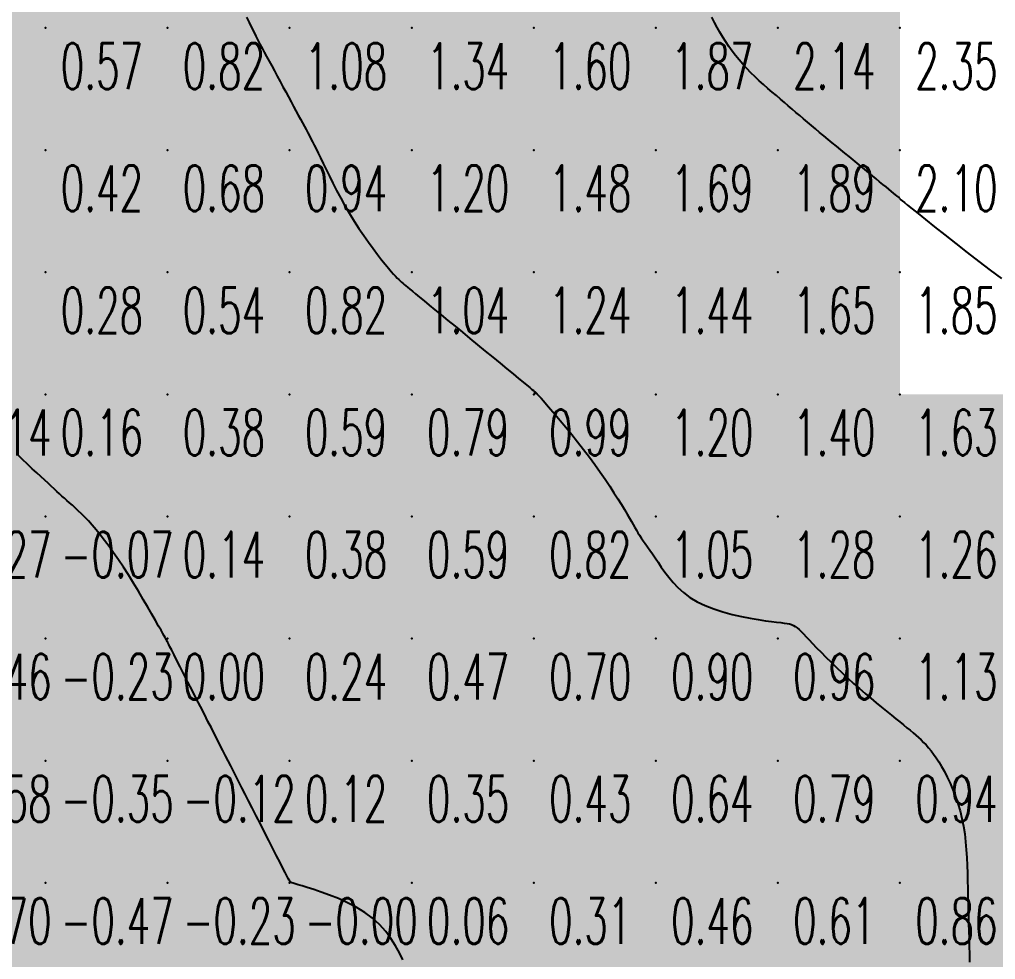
# Model space of a CAD drawing. Header units: millimetres. Extents: x 88261 to 90953, y 390274 to 392322.
# Drawn here: x 90538.1 to 90618.1, y 390961 to 391037.9 of the extents above; entities that cross this region are included whole.
import ezdxf
from ezdxf.enums import TextEntityAlignment as Align

# ---------------------------------------------------------------- set-up
doc = ezdxf.new("R2010")
doc.units = ezdxf.units.MM
doc.header["$LTSCALE"] = 25
for name, color, linetype in [('CN_01_00', 42, 'Continuous'), ('CN_03_00', 7, 'Continuous'), ('CN_04_00', 242, 'Continuous'), ('COTEAlt', 7, 'Continuous'), ('TN_COLORIAGE', 7, 'Continuous')]:
    doc.layers.add(name, color=color, linetype=linetype)
doc.styles.add('Simplex 1.0', font='Simplex.shx', dxfattribs={"width": 0.99, "height": 2.5})
doc.styles.get("Standard").update_dxf_attribs({"font": 'times.ttf'})

# ---------------------------------------------------------------- blocks, each defined once
blk = doc.blocks.new('COTE')
at = {"color": 0}
blk.add_point((0, 0), dxfattribs=at)
at = {"layer": 'COTEAlt'}
blk.add_attdef('ALT', text='', height=3.75, dxfattribs=at).set_placement((1.25, -1.25), align=Align.TOP_LEFT)

msp = doc.modelspace()

# ---------------------------------------------------------------- linework, layer by layer
at = {"layer": 'CN_01_00', "elevation": 2, "flags": 128}
msp.add_lwpolyline([(90610.249, 391023.239), (90610.252, 391023.237), (90610.272, 391023.221), (90610.327, 391023.176), (90610.434, 391023.09), (90610.611, 391022.948), (90610.875, 391022.736), (90611.244, 391022.44), (90611.734, 391022.046), (90612.356, 391021.547), (90613.094, 391020.957), (90613.921, 391020.298), (90614.816, 391019.593), (90615.752, 391018.862), (90616.705, 391018.127), (90617.652, 391017.41), (90618.567, 391016.733)], dxfattribs=at)
at = {"layer": 'CN_03_00', "flags": 128}
for points, elevation in [([(90556.717, 391038.126), (90556.928, 391037.684), (90557.124, 391037.281), (90557.307, 391036.912), (90557.481, 391036.567), (90557.652, 391036.237), (90557.821, 391035.915), (90557.993, 391035.592), (90558.172, 391035.259), (90558.362, 391034.907), (90558.566, 391034.531), (90558.781, 391034.133), (90559.005, 391033.719), (90559.235, 391033.294), (90559.468, 391032.863), (90559.7, 391032.433), (90559.929, 391032.009), (90560.153, 391031.596), (90560.368, 391031.199), (90560.573, 391030.819), (90560.769, 391030.456), (90560.956, 391030.11), (90561.133, 391029.783), (90561.3, 391029.475), (90561.457, 391029.185), (90561.603, 391028.914), (90561.74, 391028.661), (90561.871, 391028.417), (90562, 391028.173), (90562.133, 391027.919), (90562.273, 391027.645), (90562.425, 391027.341), (90562.595, 391026.997), (90562.785, 391026.603), (90563.001, 391026.153), (90563.242, 391025.651), (90563.507, 391025.107), (90563.794, 391024.529), (90564.103, 391023.926), (90564.433, 391023.306), (90564.782, 391022.677), (90565.15, 391022.049), (90565.534, 391021.43), (90565.928, 391020.826), (90566.325, 391020.243), (90566.717, 391019.69), (90567.097, 391019.171), (90567.457, 391018.693), (90567.789, 391018.263), (90568.088, 391017.887), (90568.346, 391017.57), (90568.568, 391017.306), (90568.758, 391017.089), (90568.921, 391016.91), (90569.063, 391016.762), (90569.189, 391016.639), (90569.303, 391016.533), (90569.412, 391016.437), (90569.519, 391016.342), (90569.634, 391016.244), (90569.763, 391016.135), (90569.914, 391016.01), (90570.094, 391015.86), (90570.312, 391015.681), (90570.574, 391015.466), (90570.888, 391015.207), (90571.26, 391014.902), (90571.686, 391014.552), (90572.16, 391014.164), (90572.675, 391013.741), (90573.225, 391013.289), (90573.804, 391012.814), (90574.406, 391012.319), (90575.025, 391011.811), (90575.653, 391011.296), (90576.281, 391010.781), (90576.896, 391010.276), (90577.487, 391009.79), (90578.043, 391009.334), (90578.552, 391008.916), (90579.004, 391008.545), (90579.385, 391008.232), (90579.69, 391007.982), (90579.924, 391007.79), (90580.097, 391007.648), (90580.219, 391007.547), (90580.302, 391007.479), (90580.354, 391007.436), (90580.387, 391007.409), (90580.41, 391007.39), (90580.433, 391007.371), (90580.465, 391007.341), (90580.514, 391007.291), (90580.589, 391007.212), (90580.697, 391007.092), (90580.847, 391006.924), (90581.047, 391006.696), (90581.305, 391006.399), (90581.627, 391006.027), (90582.004, 391005.586), (90582.426, 391005.088), (90582.881, 391004.544), (90583.358, 391003.962), (90583.846, 391003.356), (90584.333, 391002.734), (90584.809, 391002.107), (90585.263, 391001.486), (90585.694, 391000.877), (90586.098, 391000.286), (90586.475, 390999.718), (90586.823, 390999.18), (90587.141, 390998.676), (90587.426, 390998.214), (90587.678, 390997.798), (90587.895, 390997.432), (90588.083, 390997.11), (90588.247, 390996.827), (90588.393, 390996.572), (90588.527, 390996.34), (90588.655, 390996.123), (90588.782, 390995.913), (90588.915, 390995.702), (90589.058, 390995.485), (90589.212, 390995.256), (90589.38, 390995.013), (90589.561, 390994.753), (90589.756, 390994.474), (90589.967, 390994.171), (90590.193, 390993.843), (90590.436, 390993.485), (90590.698, 390993.097), (90590.985, 390992.687), (90591.304, 390992.263), (90591.662, 390991.835), (90592.067, 390991.411), (90592.526, 390991.001), (90593.046, 390990.614), (90593.634, 390990.26), (90594.293, 390989.945), (90595.007, 390989.669), (90595.753, 390989.43), (90596.511, 390989.226), (90597.26, 390989.054), (90597.976, 390988.911), (90598.641, 390988.795), (90599.231, 390988.705), (90599.731, 390988.636), (90600.148, 390988.585), (90600.491, 390988.544), (90600.774, 390988.51), (90601.007, 390988.476), (90601.202, 390988.437), (90601.371, 390988.387), (90601.524, 390988.321), (90601.672, 390988.233), (90601.822, 390988.121), (90601.981, 390987.983), (90602.153, 390987.816), (90602.344, 390987.62), (90602.561, 390987.391), (90602.81, 390987.127), (90603.095, 390986.827), (90603.422, 390986.49), (90603.786, 390986.12), (90604.182, 390985.725), (90604.605, 390985.309), (90605.049, 390984.88), (90605.509, 390984.444), (90605.979, 390984.007), (90606.454, 390983.575), (90606.929, 390983.155), (90607.4, 390982.747), (90607.862, 390982.355), (90608.312, 390981.98), (90608.745, 390981.623), (90609.159, 390981.287), (90609.549, 390980.973), (90609.911, 390980.682), (90610.243, 390980.416), (90610.547, 390980.172), (90610.826, 390979.945), (90611.084, 390979.733), (90611.325, 390979.53), (90611.552, 390979.334), (90611.768, 390979.139), (90611.978, 390978.943), (90612.185, 390978.741), (90612.39, 390978.529), (90612.594, 390978.302), (90612.8, 390978.054), (90613.008, 390977.782), (90613.22, 390977.48), (90613.437, 390977.143), (90613.661, 390976.767), (90613.892, 390976.349), (90614.126, 390975.89), (90614.359, 390975.394), (90614.585, 390974.866), (90614.8, 390974.31), (90614.999, 390973.729), (90615.178, 390973.128), (90615.331, 390972.51), (90615.455, 390971.879), (90615.552, 390971.239), (90615.627, 390970.594), (90615.682, 390969.947), (90615.722, 390969.302), (90615.751, 390968.663), (90615.771, 390968.033), (90615.788, 390967.416), (90615.803, 390966.814), (90615.818, 390966.224), (90615.833, 390965.641), (90615.848, 390965.061), (90615.863, 390964.479), (90615.878, 390963.891), (90615.893, 390963.291), (90615.909, 390962.676), (90615.925, 390962.041), (90615.942, 390961.392), (90615.958, 390960.734)], 1), ([(90610.249, 391023.286), (90610.248, 391023.286), (90610.243, 391023.29), (90610.23, 391023.301), (90610.204, 391023.323), (90610.16, 391023.358), (90610.096, 391023.411), (90610.006, 391023.485), (90609.887, 391023.583), (90609.735, 391023.708), (90609.552, 391023.858), (90609.342, 391024.03), (90609.108, 391024.222), (90608.853, 391024.431), (90608.581, 391024.655), (90608.295, 391024.889), (90607.999, 391025.133), (90607.694, 391025.383), (90607.383, 391025.639), (90607.065, 391025.9), (90606.741, 391026.165), (90606.412, 391026.435), (90606.079, 391026.709), (90605.741, 391026.987), (90605.399, 391027.267), (90605.055, 391027.55), (90604.708, 391027.835), (90604.362, 391028.12), (90604.016, 391028.405), (90603.673, 391028.689), (90603.333, 391028.971), (90602.999, 391029.25), (90602.671, 391029.526), (90602.351, 391029.797), (90602.036, 391030.065), (90601.724, 391030.331), (90601.413, 391030.598), (90601.101, 391030.866), (90600.784, 391031.138), (90600.461, 391031.415), (90600.129, 391031.699), (90599.787, 391031.991), (90599.437, 391032.292), (90599.083, 391032.601), (90598.728, 391032.918), (90598.376, 391033.243), (90598.031, 391033.575), (90597.695, 391033.916), (90597.372, 391034.264), (90597.065, 391034.62), (90596.774, 391034.982), (90596.496, 391035.352), (90596.232, 391035.728), (90595.979, 391036.111), (90595.736, 391036.499), (90595.502, 391036.893), (90595.276, 391037.293), (90595.055, 391037.698), (90594.837, 391038.114)], 2)]:
    msp.add_lwpolyline(points, dxfattribs=dict(at, elevation=elevation))
at = {"layer": 'CN_04_00', "flags": 128}
msp.add_lwpolyline([(90569.514, 390960.942), (90569.244, 390961.504), (90568.926, 390962.087), (90568.554, 390962.676), (90568.122, 390963.257), (90567.624, 390963.816), (90567.053, 390964.338), (90566.408, 390964.811), (90565.709, 390965.236), (90564.979, 390965.613), (90564.242, 390965.944), (90563.521, 390966.233), (90562.841, 390966.479), (90562.226, 390966.685), (90561.699, 390966.854), (90561.278, 390966.987), (90560.956, 390967.088), (90560.718, 390967.163), (90560.551, 390967.215), (90560.442, 390967.249), (90560.376, 390967.27), (90560.341, 390967.283), (90560.321, 390967.292), (90560.306, 390967.303), (90560.286, 390967.327), (90560.255, 390967.376), (90560.206, 390967.464), (90560.133, 390967.603), (90560.029, 390967.804), (90559.887, 390968.082), (90559.7, 390968.447), (90559.465, 390968.908), (90559.188, 390969.451), (90558.879, 390970.057), (90558.547, 390970.706), (90558.202, 390971.382), (90557.853, 390972.064), (90557.511, 390972.733), (90557.185, 390973.372), (90556.883, 390973.964), (90556.602, 390974.513), (90556.341, 390975.024), (90556.096, 390975.504), (90555.864, 390975.958), (90555.642, 390976.394), (90555.426, 390976.816), (90555.214, 390977.231), (90555.003, 390977.645), (90554.788, 390978.065), (90554.568, 390978.496), (90554.338, 390978.946), (90554.097, 390979.419), (90553.839, 390979.923), (90553.563, 390980.464), (90553.265, 390981.048), (90552.944, 390981.676), (90552.607, 390982.336), (90552.264, 390983.008), (90551.924, 390983.674), (90551.596, 390984.316), (90551.29, 390984.915), (90551.015, 390985.454), (90550.78, 390985.913), (90550.593, 390986.28), (90550.449, 390986.561), (90550.343, 390986.769), (90550.268, 390986.916), (90550.218, 390987.013), (90550.188, 390987.072), (90550.17, 390987.107), (90550.16, 390987.127), (90550.15, 390987.146), (90550.134, 390987.176), (90550.104, 390987.229), (90550.055, 390987.318), (90549.978, 390987.454), (90549.867, 390987.65), (90549.715, 390987.917), (90549.515, 390988.27), (90549.262, 390988.714), (90548.962, 390989.237), (90548.624, 390989.823), (90548.254, 390990.454), (90547.862, 390991.114), (90547.455, 390991.784), (90547.042, 390992.449), (90546.631, 390993.092), (90546.228, 390993.697), (90545.836, 390994.263), (90545.455, 390994.79), (90545.087, 390995.279), (90544.733, 390995.731), (90544.393, 390996.146), (90544.069, 390996.525), (90543.762, 390996.869), (90543.472, 390997.179), (90543.198, 390997.458), (90542.938, 390997.711), (90542.691, 390997.942), (90542.456, 390998.155), (90542.23, 390998.355), (90542.013, 390998.545), (90541.803, 390998.731), (90541.596, 390998.916), (90541.39, 390999.103), (90541.179, 390999.298), (90540.959, 390999.503), (90540.723, 390999.722), (90540.467, 390999.959), (90540.187, 391000.217), (90539.876, 391000.501), (90539.533, 391000.813), (90539.164, 391001.152), (90538.776, 391001.513), (90538.379, 391001.896), (90537.98, 391002.296)], dxfattribs=at)
at = {"layer": 'TN_COLORIAGE', "color": 81}
for points in [[(90530.249, 391047.239, 0.671), (90530.249, 391037.239, 0.671), (90540.249, 391047.239, 0.671)], [(90530.249, 391037.239, 0.671), (90540.249, 391037.239, 0.671), (90540.249, 391047.239, 0.671)], [(90540.249, 391037.239, 0.936), (90550.249, 391037.239, 0.936), (90550.249, 391047.239, 0.936)], [(90540.249, 391047.239, 0.936), (90540.249, 391037.239, 0.936), (90550.249, 391047.239, 0.936)], [(90550.249, 391037.239, 1), (90554.957, 391041.948, 1), (90550.249, 391047.239, 1), (90552.66, 391047.239, 1)], [(90554.957, 391041.948, 0.821), (90557.101, 391037.239, 0.821), (90550.249, 391037.239, 0.821)], [(90530.249, 391027.239, 0.569), (90540.249, 391027.239, 0.569), (90540.249, 391037.239, 0.569)], [(90530.249, 391037.239, 0.569), (90530.249, 391027.239, 0.569), (90540.249, 391037.239, 0.569)], [(90540.249, 391027.239, 0.821), (90550.249, 391027.239, 0.821), (90550.249, 391037.239, 0.821)], [(90540.249, 391037.239, 0.821), (90540.249, 391027.239, 0.821), (90550.249, 391037.239, 0.821)], [(90550.249, 391027.239, 1), (90558.206, 391035.197, 1), (90550.249, 391037.239, 1), (90557.101, 391037.239, 1)], [(90550.249, 391027.239, 1), (90558.206, 391035.197, 1), (90560.249, 391027.239, 1), (90560.249, 391031.418, 1)], [(90561.715, 391028.706, 0.941), (90560.249, 391031.418, 0.941), (90560.249, 391027.239, 0.941)], [(90561.715, 391028.706, 0.941), (90562.508, 391027.239, 0.941), (90560.249, 391027.239, 0.941)], [(90530.249, 391027.239, 0.418), (90530.249, 391017.239, 0.418), (90540.249, 391027.239, 0.418)], [(90530.249, 391017.239, 0.418), (90540.249, 391017.239, 0.418), (90540.249, 391027.239, 0.418)], [(90540.249, 391027.239, 0.68), (90540.249, 391017.239, 0.68), (90550.249, 391027.239, 0.68)], [(90540.249, 391017.239, 0.68), (90550.249, 391017.239, 0.68), (90550.249, 391027.239, 0.68)], [(90550.249, 391027.239, 0.941), (90550.249, 391017.239, 0.941), (90560.249, 391027.239, 0.941)], [(90550.249, 391017.239, 0.941), (90560.249, 391017.239, 0.941), (90560.249, 391027.239, 0.941)], [(90560.249, 391017.239, 1), (90564.964, 391021.954, 1), (90560.249, 391027.239, 1), (90562.508, 391027.239, 1)], [(90564.964, 391021.954, 0.82), (90568.536, 391017.239, 0.82), (90560.249, 391017.239, 0.82)], [(90530.249, 391016.234, 0.277), (90533.587, 391010.578, 0.277), (90530.249, 391017.239, 0.277), (90540.249, 391017.239, 0.277)], [(90534.872, 391007.239, 0.277), (90533.587, 391010.578, 0.277), (90540.249, 391007.239, 0.277), (90540.249, 391017.239, 0.277)], [(90540.249, 391017.239, 0.538), (90540.249, 391007.239, 0.538), (90550.249, 391017.239, 0.538)], [(90540.249, 391007.239, 0.538), (90550.249, 391007.239, 0.538), (90550.249, 391017.239, 0.538)], [(90550.249, 391017.239, 0.82), (90550.249, 391007.239, 0.82), (90560.249, 391017.239, 0.82)], [(90550.249, 391007.239, 0.82), (90560.249, 391007.239, 0.82), (90560.249, 391017.239, 0.82)], [(90560.249, 391007.239, 1), (90569.421, 391016.412, 1), (90560.249, 391017.239, 1), (90568.536, 391017.239, 1)], [(90560.249, 391007.239, 1), (90569.421, 391016.412, 1), (90570.249, 391007.239, 1), (90570.249, 391015.732, 1)], [(90574.913, 391011.903, 0.79), (90570.249, 391015.732, 0.79), (90570.249, 391007.239, 0.79)], [(90570.249, 391007.239, 1), (90574.913, 391011.903, 1), (90580.249, 391007.239, 1), (90580.249, 391007.523, 1)], [(90534.872, 391007.239, 0.161), (90536.515, 391003.505, 0.161), (90540.249, 391007.239, 0.161)], [(90540.249, 391000.191, 0.161), (90536.515, 391003.505, 0.161), (90540.249, 391007.239, 0.161)], [(90540.249, 391000.191, 0.383), (90541.748, 390998.739, 0.383), (90540.249, 391007.239, 0.383), (90550.249, 391007.239, 0.383)], [(90543.574, 390997.239, 0.383), (90541.748, 390998.739, 0.383), (90550.249, 390997.239, 0.383), (90550.249, 391007.239, 0.383)], [(90550.249, 391007.239, 0.586), (90550.249, 390997.239, 0.586), (90560.249, 391007.239, 0.586)], [(90550.249, 390997.239, 0.586), (90560.249, 390997.239, 0.586), (90560.249, 391007.239, 0.586)], [(90560.249, 391007.239, 0.79), (90560.249, 390997.239, 0.79), (90570.249, 391007.239, 0.79)], [(90560.249, 390997.239, 0.79), (90570.249, 390997.239, 0.79), (90570.249, 391007.239, 0.79)], [(90570.249, 390997.239, 0.993), (90580.249, 390997.239, 0.993), (90580.249, 391007.239, 0.993)], [(90570.249, 391007.239, 0.993), (90570.249, 390997.239, 0.993), (90580.249, 391007.239, 0.993)], [(90580.404, 391007.395, 0.993), (90580.249, 391007.523, 0.993), (90580.249, 391007.239, 0.993)], [(90580.404, 391007.395, 0.993), (90580.594, 391007.239, 0.993), (90580.249, 391007.239, 0.993)], [(90580.249, 390997.239, 1), (90585.051, 391002.041, 1), (90580.249, 391007.239, 1), (90580.594, 391007.239, 1)], [(90585.051, 391002.041, 0.819), (90588.055, 390997.239, 0.819), (90580.249, 390997.239, 0.819)], [(90543.574, 390997.239, 0.136), (90546.527, 390993.518, 0.136), (90550.249, 390997.239, 0.136)], [(90550.103, 390987.239, 0.136), (90546.527, 390993.518, 0.136), (90550.249, 390987.239, 0.136), (90550.249, 390997.239, 0.136)], [(90550.249, 390997.239, 0.377), (90550.249, 390987.239, 0.377), (90560.249, 390997.239, 0.377)], [(90550.249, 390987.239, 0.377), (90560.249, 390987.239, 0.377), (90560.249, 390997.239, 0.377)], [(90560.249, 390997.239, 0.586), (90560.249, 390987.239, 0.586), (90570.249, 390997.239, 0.586)], [(90560.249, 390987.239, 0.586), (90570.249, 390987.239, 0.586), (90570.249, 390997.239, 0.586)], [(90570.249, 390997.239, 0.819), (90570.249, 390987.239, 0.819), (90580.249, 390997.239, 0.819)], [(90570.249, 390987.239, 0.819), (90580.249, 390987.239, 0.819), (90580.249, 390997.239, 0.819)], [(90580.249, 390987.239, 1), (90588.796, 390995.787, 1), (90580.249, 390997.239, 1), (90588.055, 390997.239, 1)], [(90580.249, 390987.239, 1), (90588.796, 390995.787, 1), (90590.249, 390987.239, 1), (90590.249, 390993.827, 1)], [(90592.827, 390989.817, 0.902), (90590.249, 390993.827, 0.902), (90590.249, 390987.239, 0.902)], [(90590.249, 390987.239, 1), (90592.827, 390989.817, 1), (90600.249, 390987.239, 1), (90600.249, 390988.464, 1)], [(90601.564, 390988.555, 0.96), (90602.636, 390987.239, 0.96), (90600.249, 390987.239, 0.96)], [(90600.249, 390988.464, 0.96), (90601.564, 390988.555, 0.96), (90600.249, 390987.239, 0.96)], [(90550.103, 390987.239, 0.003), (90550.152, 390987.143, 0.003), (90550.249, 390987.239, 0.003)], [(90550.249, 390986.953, 0.003), (90550.152, 390987.143, 0.003), (90550.249, 390987.239, 0.003)], [(90550.249, 390986.953, 0.236), (90553.533, 390980.523, 0.236), (90550.249, 390987.239, 0.236), (90560.249, 390987.239, 0.236)], [(90555.21, 390977.239, 0.236), (90553.533, 390980.523, 0.236), (90560.249, 390977.239, 0.236), (90560.249, 390987.239, 0.236)], [(90560.249, 390987.239, 0.468), (90560.249, 390977.239, 0.468), (90570.249, 390987.239, 0.468)], [(90560.249, 390977.239, 0.468), (90570.249, 390977.239, 0.468), (90570.249, 390987.239, 0.468)], [(90570.249, 390987.239, 0.7), (90570.249, 390977.239, 0.7), (90580.249, 390987.239, 0.7)], [(90570.249, 390977.239, 0.7), (90580.249, 390977.239, 0.7), (90580.249, 390987.239, 0.7)], [(90580.249, 390987.239, 0.902), (90580.249, 390977.239, 0.902), (90590.249, 390987.239, 0.902)], [(90580.249, 390977.239, 0.902), (90590.249, 390977.239, 0.902), (90590.249, 390987.239, 0.902)], [(90590.249, 390977.239, 0.96), (90600.249, 390977.239, 0.96), (90600.249, 390987.239, 0.96)], [(90590.249, 390987.239, 0.96), (90590.249, 390977.239, 0.96), (90600.249, 390987.239, 0.96)], [(90600.249, 390977.239, 1), (90606.46, 390983.451, 1), (90600.249, 390987.239, 1), (90602.636, 390987.239, 1)], [(90600.249, 390977.239, 1), (90606.46, 390983.451, 1), (90610.249, 390977.239, 1), (90610.249, 390980.41, 1)], [(90612.012, 390979.002, 0.942), (90610.249, 390980.41, 0.942), (90610.249, 390977.239, 0.942)], [(90612.012, 390979.002, 0.942), (90613.575, 390977.239, 0.942), (90610.249, 390977.239, 0.942)], [(90555.21, 390977.239, 0.117), (90556.913, 390973.904, 0.117), (90560.249, 390977.239, 0.117)], [(90560.249, 390967.374, 0.117), (90556.913, 390973.904, 0.117), (90560.249, 390977.239, 0.117)], [(90560.249, 390967.374, 0.349), (90560.294, 390967.285, 0.349), (90560.249, 390977.239, 0.349), (90570.249, 390977.239, 0.349)], [(90560.502, 390967.239, 0.349), (90560.294, 390967.285, 0.349), (90570.249, 390967.239, 0.349), (90570.249, 390977.239, 0.349)], [(90570.249, 390967.239, 0.429), (90580.249, 390967.239, 0.429), (90580.249, 390977.239, 0.429)], [(90570.249, 390977.239, 0.429), (90570.249, 390967.239, 0.429), (90580.249, 390977.239, 0.429)], [(90580.249, 390977.239, 0.636), (90580.249, 390967.239, 0.636), (90590.249, 390977.239, 0.636)], [(90580.249, 390967.239, 0.636), (90590.249, 390967.239, 0.636), (90590.249, 390977.239, 0.636)], [(90590.249, 390977.239, 0.793), (90590.249, 390967.239, 0.793), (90600.249, 390977.239, 0.793)], [(90590.249, 390967.239, 0.793), (90600.249, 390967.239, 0.793), (90600.249, 390977.239, 0.793)], [(90600.249, 390967.239, 0.942), (90610.249, 390967.239, 0.942), (90610.249, 390977.239, 0.942)], [(90600.249, 390977.239, 0.942), (90600.249, 390967.239, 0.942), (90610.249, 390977.239, 0.942)], [(90610.249, 390967.239, 1), (90615.654, 390972.645, 1), (90610.249, 390977.239, 1), (90613.575, 390977.239, 1)], [(90615.654, 390972.645, 0.862), (90615.792, 390967.239, 0.862), (90610.249, 390967.239, 0.862)], [(90560.502, 390967.239, 0.061), (90567.891, 390964.882, 0.061), (90570.249, 390967.239, 0.061)], [(90570.249, 390959.259, 0.061), (90567.891, 390964.882, 0.061), (90570.249, 390967.239, 0.061)], [(90570.249, 390959.259, 0.312), (90570.722, 390957.712, 0.312), (90570.249, 390967.239, 0.312), (90580.249, 390967.239, 0.312)], [(90571.314, 390957.239, 0.312), (90570.722, 390957.712, 0.312), (90580.249, 390957.239, 0.312), (90580.249, 390967.239, 0.312)], [(90580.249, 390967.239, 0.462), (90580.249, 390957.239, 0.462), (90590.249, 390967.239, 0.462)], [(90580.249, 390957.239, 0.462), (90590.249, 390957.239, 0.462), (90590.249, 390967.239, 0.462)], [(90590.249, 390957.239, 0.613), (90600.249, 390957.239, 0.613), (90600.249, 390967.239, 0.613)], [(90590.249, 390967.239, 0.613), (90590.249, 390957.239, 0.613), (90600.249, 390967.239, 0.613)], [(90600.249, 390957.239, 0.862), (90610.249, 390957.239, 0.862), (90610.249, 390967.239, 0.862)], [(90600.249, 390967.239, 0.862), (90600.249, 390957.239, 0.862), (90610.249, 390967.239, 0.862)], [(90610.249, 390957.239, 1), (90615.903, 390962.894, 1), (90610.249, 390967.239, 1), (90615.792, 390967.239, 1)], [(90615.903, 390962.894, 0.856), (90616.048, 390957.239, 0.856), (90610.249, 390957.239, 0.856)]]:
    msp.add_solid(points, dxfattribs=at)
at = {"layer": 'TN_COLORIAGE', "color": 71}
for points in [[(90557.101, 391037.239, 1.201), (90554.957, 391041.948, 1.201), (90560.249, 391037.239, 1.201), (90560.249, 391047.239, 1.201)], [(90560.249, 391047.239, 1.467), (90560.249, 391037.239, 1.467), (90570.249, 391047.239, 1.467)], [(90560.249, 391037.239, 1.467), (90570.249, 391037.239, 1.467), (90570.249, 391047.239, 1.467)], [(90570.249, 391047.239, 1.732), (90570.249, 391037.239, 1.732), (90580.249, 391047.239, 1.732)], [(90570.249, 391037.239, 1.732), (90580.249, 391037.239, 1.732), (90580.249, 391047.239, 1.732)], [(90580.249, 391047.239, 1.997), (90580.249, 391037.239, 1.997), (90590.249, 391047.239, 1.997)], [(90580.249, 391037.239, 1.997), (90590.249, 391037.239, 1.997), (90590.249, 391047.239, 1.997)], [(90590.249, 391037.239, 2), (90593.624, 391040.615, 2), (90590.249, 391047.239, 2), (90590.361, 391047.239, 2)], [(90593.624, 391040.615, 1.866), (90595.209, 391037.239, 1.866), (90590.249, 391037.239, 1.866)], [(90557.101, 391037.239, 1.082), (90558.206, 391035.197, 1.082), (90560.249, 391037.239, 1.082)], [(90560.249, 391031.418, 1.082), (90558.206, 391035.197, 1.082), (90560.249, 391037.239, 1.082)], [(90560.249, 391031.418, 1.344), (90561.715, 391028.706, 1.344), (90560.249, 391037.239, 1.344), (90570.249, 391037.239, 1.344)], [(90562.508, 391027.239, 1.344), (90561.715, 391028.706, 1.344), (90570.249, 391027.239, 1.344), (90570.249, 391037.239, 1.344)], [(90570.249, 391037.239, 1.605), (90570.249, 391027.239, 1.605), (90580.249, 391037.239, 1.605)], [(90570.249, 391027.239, 1.605), (90580.249, 391027.239, 1.605), (90580.249, 391037.239, 1.605)], [(90580.249, 391037.239, 1.866), (90580.249, 391027.239, 1.866), (90590.249, 391037.239, 1.866)], [(90580.249, 391027.239, 1.866), (90590.249, 391027.239, 1.866), (90590.249, 391037.239, 1.866)], [(90590.249, 391027.239, 2), (90597.193, 391034.184, 2), (90590.249, 391037.239, 2), (90595.209, 391037.239, 2)], [(90590.249, 391027.239, 2), (90597.193, 391034.184, 2), (90600.249, 391027.239, 2), (90600.249, 391031.609, 2)], [(90602.586, 391029.577, 1.895), (90600.249, 391031.609, 1.895), (90600.249, 391027.239, 1.895)], [(90602.586, 391029.577, 1.895), (90605.433, 391027.239, 1.895), (90600.249, 391027.239, 1.895)], [(90562.508, 391027.239, 1.202), (90564.964, 391021.954, 1.202), (90570.249, 391027.239, 1.202)], [(90568.536, 391017.239, 1.202), (90564.964, 391021.954, 1.202), (90570.249, 391017.239, 1.202), (90570.249, 391027.239, 1.202)], [(90570.249, 391027.239, 1.478), (90570.249, 391017.239, 1.478), (90580.249, 391027.239, 1.478)], [(90570.249, 391017.239, 1.478), (90580.249, 391017.239, 1.478), (90580.249, 391027.239, 1.478)], [(90580.249, 391027.239, 1.691), (90580.249, 391017.239, 1.691), (90590.249, 391027.239, 1.691)], [(90580.249, 391017.239, 1.691), (90590.249, 391017.239, 1.691), (90590.249, 391027.239, 1.691)], [(90590.249, 391017.239, 1.895), (90600.249, 391017.239, 1.895), (90600.249, 391027.239, 1.895)], [(90590.249, 391027.239, 1.895), (90590.249, 391017.239, 1.895), (90600.249, 391027.239, 1.895)], [(90600.249, 391017.239, 2), (90608.078, 391025.068, 2), (90600.249, 391027.239, 2), (90605.433, 391027.239, 2)], [(90600.249, 391017.239, 2), (90608.078, 391025.068, 2), (90610.249, 391017.239, 2), (90610.249, 391023.286, 2)], [(90568.536, 391017.239, 1.037), (90569.421, 391016.412, 1.037), (90570.249, 391017.239, 1.037)], [(90570.249, 391015.732, 1.037), (90569.421, 391016.412, 1.037), (90570.249, 391017.239, 1.037)], [(90570.249, 391015.732, 1.241), (90574.913, 391011.903, 1.241), (90570.249, 391017.239, 1.241), (90580.249, 391017.239, 1.241)], [(90580.249, 391007.523, 1.241), (90574.913, 391011.903, 1.241), (90580.249, 391017.239, 1.241)], [(90580.249, 391007.523, 1.444), (90580.404, 391007.395, 1.444), (90580.249, 391017.239, 1.444), (90590.249, 391017.239, 1.444)], [(90580.594, 391007.239, 1.444), (90580.404, 391007.395, 1.444), (90590.249, 391007.239, 1.444), (90590.249, 391017.239, 1.444)], [(90590.249, 391017.239, 1.647), (90590.249, 391007.239, 1.647), (90600.249, 391017.239, 1.647)], [(90590.249, 391007.239, 1.647), (90600.249, 391007.239, 1.647), (90600.249, 391017.239, 1.647)], [(90600.249, 391017.239, 1.85), (90600.249, 391007.239, 1.85), (90610.249, 391017.239, 1.85)], [(90610.249, 391007.239, 1.403), (90610.249, 391017.239, 1.403), (90600.249, 391007.239, 1.403)], [(90580.594, 391007.239, 1.196), (90585.051, 391002.041, 1.196), (90590.249, 391007.239, 1.196)], [(90588.055, 390997.239, 1.196), (90585.051, 391002.041, 1.196), (90590.249, 390997.239, 1.196), (90590.249, 391007.239, 1.196)], [(90590.249, 391007.239, 1.403), (90590.249, 390997.239, 1.403), (90600.249, 391007.239, 1.403)], [(90590.249, 390997.239, 1.403), (90600.249, 390997.239, 1.403), (90600.249, 391007.239, 1.403)], [(90600.249, 391007.239, 1.634), (90600.249, 390997.239, 1.634), (90610.249, 391007.239, 1.634)], [(90610.249, 390997.239, 1.283), (90610.249, 391007.239, 1.283), (90600.249, 390997.239, 1.283)], [(90620.249, 390997.239, 1.261), (90620.249, 391007.239, 1.261), (90610.249, 390997.239, 1.261)], [(90620.249, 391007.239, 1.261), (90610.249, 391007.239, 1.261), (90610.249, 390997.239, 1.261)], [(90588.055, 390997.239, 1.051), (90588.796, 390995.787, 1.051), (90590.249, 390997.239, 1.051)], [(90590.249, 390993.827, 1.051), (90588.796, 390995.787, 1.051), (90590.249, 390997.239, 1.051)], [(90590.249, 390993.827, 1.283), (90592.827, 390989.817, 1.283), (90590.249, 390997.239, 1.283), (90600.249, 390997.239, 1.283)], [(90600.249, 390988.464, 1.283), (90592.827, 390989.817, 1.283), (90600.249, 390997.239, 1.283)], [(90601.564, 390988.555, 1.283), (90600.249, 390988.464, 1.283), (90610.249, 390997.239, 1.283), (90600.249, 390997.239, 1.283)], [(90602.636, 390987.239, 1.261), (90601.564, 390988.555, 1.261), (90610.249, 390987.239, 1.261), (90610.249, 390997.239, 1.261)], [(90610.249, 390997.239, 1.45), (90610.249, 390987.239, 1.45), (90620.249, 390997.239, 1.45)], [(90620.249, 390987.239, 1.126), (90620.249, 390997.239, 1.126), (90610.249, 390987.239, 1.126)], [(90602.636, 390987.239, 1.126), (90606.46, 390983.451, 1.126), (90610.249, 390987.239, 1.126)], [(90610.249, 390980.41, 1.126), (90606.46, 390983.451, 1.126), (90610.249, 390987.239, 1.126)], [(90610.249, 390980.41, 1.273), (90612.012, 390979.002, 1.273), (90610.249, 390987.239, 1.273), (90620.249, 390987.239, 1.273)], [(90613.575, 390977.239, 1.273), (90612.012, 390979.002, 1.273), (90620.249, 390977.239, 1.273), (90620.249, 390987.239, 1.273)], [(90613.575, 390977.239, 1.117), (90615.654, 390972.645, 1.117), (90620.249, 390977.239, 1.117)], [(90615.792, 390967.239, 1.117), (90615.654, 390972.645, 1.117), (90620.249, 390967.239, 1.117), (90620.249, 390977.239, 1.117)], [(90615.792, 390967.239, 1.111), (90615.903, 390962.894, 1.111), (90620.249, 390967.239, 1.111)], [(90616.048, 390957.239, 1.111), (90615.903, 390962.894, 1.111), (90620.249, 390957.239, 1.111), (90620.249, 390967.239, 1.111)]]:
    msp.add_solid(points, dxfattribs=at)
at = {"layer": 'TN_COLORIAGE', "color": 61}
for points in [[(90595.209, 391037.239, 2.262), (90593.624, 391040.615, 2.262), (90600.249, 391037.239, 2.262), (90600.249, 391047.239, 2.262)], [(90610.249, 391037.239, 2.136), (90610.249, 391047.239, 2.136), (90600.249, 391037.239, 2.136)], [(90600.249, 391047.239, 2.528), (90600.249, 391037.239, 2.528), (90610.249, 391047.239, 2.528)], [(90595.209, 391037.239, 2.136), (90597.193, 391034.184, 2.136), (90600.249, 391037.239, 2.136)], [(90600.249, 391031.609, 2.136), (90597.193, 391034.184, 2.136), (90600.249, 391037.239, 2.136)], [(90600.249, 391031.609, 2.345), (90602.586, 391029.577, 2.345), (90600.249, 391037.239, 2.345), (90610.249, 391037.239, 2.345)], [(90605.433, 391027.239, 2.345), (90602.586, 391029.577, 2.345), (90610.249, 391027.239, 2.345), (90610.249, 391037.239, 2.345)], [(90605.433, 391027.239, 2.098), (90608.078, 391025.068, 2.098), (90610.249, 391027.239, 2.098)], [(90610.249, 391023.286, 2.098), (90608.078, 391025.068, 2.098), (90610.249, 391027.239, 2.098)]]:
    msp.add_solid(points, dxfattribs=at)
at = {"layer": 'TN_COLORIAGE', "color": 91}
for points in [[(90530.249, 390997.239), (90536.515, 391003.505), (90540.249, 390997.239), (90540.249, 391000.191)], [(90541.748, 390998.739, -0.068), (90540.249, 391000.191, -0.068), (90540.249, 390997.239, -0.068)], [(90541.748, 390998.739, -0.068), (90543.574, 390997.239, -0.068), (90540.249, 390997.239, -0.068)], [(90530.249, 390987.239, -0.068), (90540.249, 390987.239, -0.068), (90540.249, 390997.239, -0.068)], [(90530.249, 390997.239, -0.068), (90530.249, 390987.239, -0.068), (90540.249, 390997.239, -0.068)], [(90540.249, 390987.239), (90546.527, 390993.518), (90540.249, 390997.239), (90543.574, 390997.239)], [(90546.527, 390993.518, -0.229), (90550.103, 390987.239, -0.229), (90540.249, 390987.239, -0.229)], [(90530.249, 390987.239, -0.229), (90530.249, 390977.239, -0.229), (90540.249, 390987.239, -0.229)], [(90530.249, 390977.239, -0.229), (90540.249, 390977.239, -0.229), (90540.249, 390987.239, -0.229)], [(90540.249, 390977.239), (90550.152, 390987.143), (90540.249, 390987.239), (90550.103, 390987.239)], [(90540.249, 390977.239), (90550.152, 390987.143), (90550.249, 390977.239), (90550.249, 390986.953)], [(90553.533, 390980.523, -0.115), (90550.249, 390986.953, -0.115), (90550.249, 390977.239, -0.115)], [(90553.533, 390980.523, -0.115), (90555.21, 390977.239, -0.115), (90550.249, 390977.239, -0.115)], [(90530.249, 390977.239, -0.347), (90530.249, 390967.239, -0.347), (90540.249, 390977.239, -0.347)], [(90530.249, 390967.239, -0.347), (90540.249, 390967.239, -0.347), (90540.249, 390977.239, -0.347)], [(90540.249, 390977.239, -0.115), (90540.249, 390967.239, -0.115), (90550.249, 390977.239, -0.115)], [(90540.249, 390967.239, -0.115), (90550.249, 390967.239, -0.115), (90550.249, 390977.239, -0.115)], [(90550.249, 390967.239), (90556.913, 390973.904), (90550.249, 390977.239), (90555.21, 390977.239)], [(90550.249, 390967.239), (90556.913, 390973.904), (90560.249, 390967.239), (90560.249, 390967.374)], [(90530.249, 390967.239, -0.466), (90530.249, 390957.239, -0.466), (90540.249, 390967.239, -0.466)], [(90530.249, 390957.239, -0.466), (90540.249, 390957.239, -0.466), (90540.249, 390967.239, -0.466)], [(90540.249, 390967.239, -0.234), (90540.249, 390957.239, -0.234), (90550.249, 390967.239, -0.234)], [(90540.249, 390957.239, -0.234), (90550.249, 390957.239, -0.234), (90550.249, 390967.239, -0.234)], [(90550.249, 390957.239, -0.002), (90560.249, 390957.239, -0.002), (90560.249, 390967.239, -0.002)], [(90550.249, 390967.239, -0.002), (90550.249, 390957.239, -0.002), (90560.249, 390967.239, -0.002)], [(90560.294, 390967.285, -0.002), (90560.249, 390967.374, -0.002), (90560.249, 390967.239, -0.002)], [(90560.294, 390967.285, -0.002), (90560.502, 390967.239, -0.002), (90560.249, 390967.239, -0.002)], [(90560.249, 390957.239), (90567.891, 390964.882), (90560.249, 390967.239), (90560.502, 390967.239)], [(90560.249, 390957.239), (90567.891, 390964.882), (90570.249, 390957.239), (90570.249, 390959.259)]]:
    msp.add_solid(points, dxfattribs=at)

# ---------------------------------------------------------------- block references
at = {"layer": 'COTEAlt'}
ref = msp.add_blockref('COTE', (90540.249, 391037.239), dxfattribs=at)
ref.add_attrib('ALT', '0.57', dxfattribs={"height": 3.75, "style": 'Simplex 1.0', "width": 0.6}).set_placement((90541.499, 391035.989), align=Align.TOP_LEFT)
ref = msp.add_blockref('COTE', (90550.249, 391037.239), dxfattribs=at)
ref.add_attrib('ALT', '0.82', dxfattribs={"height": 3.75, "style": 'Simplex 1.0', "width": 0.6}).set_placement((90551.499, 391035.989), align=Align.TOP_LEFT)
ref = msp.add_blockref('COTE', (90560.249, 391037.239), dxfattribs=at)
ref.add_attrib('ALT', '1.08', dxfattribs={"height": 3.75, "style": 'Simplex 1.0', "width": 0.6}).set_placement((90561.499, 391035.989), align=Align.TOP_LEFT)
ref = msp.add_blockref('COTE', (90570.249, 391037.239), dxfattribs=at)
ref.add_attrib('ALT', '1.34', dxfattribs={"height": 3.75, "style": 'Simplex 1.0', "width": 0.6}).set_placement((90571.499, 391035.989), align=Align.TOP_LEFT)
ref = msp.add_blockref('COTE', (90580.249, 391037.239), dxfattribs=at)
ref.add_attrib('ALT', '1.60', dxfattribs={"height": 3.75, "style": 'Simplex 1.0', "width": 0.6}).set_placement((90581.499, 391035.989), align=Align.TOP_LEFT)
ref = msp.add_blockref('COTE', (90590.249, 391037.239), dxfattribs=at)
ref.add_attrib('ALT', '1.87', dxfattribs={"height": 3.75, "style": 'Simplex 1.0', "width": 0.6}).set_placement((90591.499, 391035.989), align=Align.TOP_LEFT)
ref = msp.add_blockref('COTE', (90600.249, 391037.239), dxfattribs=at)
ref.add_attrib('ALT', '2.14', dxfattribs={"height": 3.75, "style": 'Simplex 1.0', "width": 0.6}).set_placement((90601.499, 391035.989), align=Align.TOP_LEFT)
ref = msp.add_blockref('COTE', (90610.249, 391037.239), dxfattribs=at)
ref.add_attrib('ALT', '2.35', dxfattribs={"height": 3.75, "style": 'Simplex 1.0', "width": 0.6}).set_placement((90611.499, 391035.989), align=Align.TOP_LEFT)
ref = msp.add_blockref('COTE', (90540.249, 391027.239), dxfattribs=at)
ref.add_attrib('ALT', '0.42', dxfattribs={"height": 3.75, "style": 'Simplex 1.0', "width": 0.6}).set_placement((90541.499, 391025.989), align=Align.TOP_LEFT)
ref = msp.add_blockref('COTE', (90550.249, 391027.239), dxfattribs=at)
ref.add_attrib('ALT', '0.68', dxfattribs={"height": 3.75, "style": 'Simplex 1.0', "width": 0.6}).set_placement((90551.499, 391025.989), align=Align.TOP_LEFT)
ref = msp.add_blockref('COTE', (90560.249, 391027.239), dxfattribs=at)
ref.add_attrib('ALT', '0.94', dxfattribs={"height": 3.75, "style": 'Simplex 1.0', "width": 0.6}).set_placement((90561.499, 391025.989), align=Align.TOP_LEFT)
ref = msp.add_blockref('COTE', (90570.249, 391027.239), dxfattribs=at)
ref.add_attrib('ALT', '1.20', dxfattribs={"height": 3.75, "style": 'Simplex 1.0', "width": 0.6}).set_placement((90571.499, 391025.989), align=Align.TOP_LEFT)
ref = msp.add_blockref('COTE', (90580.249, 391027.239), dxfattribs=at)
ref.add_attrib('ALT', '1.48', dxfattribs={"height": 3.75, "style": 'Simplex 1.0', "width": 0.6}).set_placement((90581.499, 391025.989), align=Align.TOP_LEFT)
ref = msp.add_blockref('COTE', (90590.249, 391027.239), dxfattribs=at)
ref.add_attrib('ALT', '1.69', dxfattribs={"height": 3.75, "style": 'Simplex 1.0', "width": 0.6}).set_placement((90591.499, 391025.989), align=Align.TOP_LEFT)
ref = msp.add_blockref('COTE', (90600.249, 391027.239), dxfattribs=at)
ref.add_attrib('ALT', '1.89', dxfattribs={"height": 3.75, "style": 'Simplex 1.0', "width": 0.6}).set_placement((90601.499, 391025.989), align=Align.TOP_LEFT)
ref = msp.add_blockref('COTE', (90610.249, 391027.239), dxfattribs=at)
ref.add_attrib('ALT', '2.10', dxfattribs={"height": 3.75, "style": 'Simplex 1.0', "width": 0.6}).set_placement((90611.499, 391025.989), align=Align.TOP_LEFT)
ref = msp.add_blockref('COTE', (90540.249, 391017.239), dxfattribs=at)
ref.add_attrib('ALT', '0.28', dxfattribs={"height": 3.75, "style": 'Simplex 1.0', "width": 0.6}).set_placement((90541.499, 391015.989), align=Align.TOP_LEFT)
ref = msp.add_blockref('COTE', (90550.249, 391017.239), dxfattribs=at)
ref.add_attrib('ALT', '0.54', dxfattribs={"height": 3.75, "style": 'Simplex 1.0', "width": 0.6}).set_placement((90551.499, 391015.989), align=Align.TOP_LEFT)
ref = msp.add_blockref('COTE', (90560.249, 391017.239), dxfattribs=at)
ref.add_attrib('ALT', '0.82', dxfattribs={"height": 3.75, "style": 'Simplex 1.0', "width": 0.6}).set_placement((90561.499, 391015.989), align=Align.TOP_LEFT)
ref = msp.add_blockref('COTE', (90570.249, 391017.239), dxfattribs=at)
ref.add_attrib('ALT', '1.04', dxfattribs={"height": 3.75, "style": 'Simplex 1.0', "width": 0.6}).set_placement((90571.499, 391015.989), align=Align.TOP_LEFT)
ref = msp.add_blockref('COTE', (90580.249, 391017.239), dxfattribs=at)
ref.add_attrib('ALT', '1.24', dxfattribs={"height": 3.75, "style": 'Simplex 1.0', "width": 0.6}).set_placement((90581.499, 391015.989), align=Align.TOP_LEFT)
ref = msp.add_blockref('COTE', (90590.249, 391017.239), dxfattribs=at)
ref.add_attrib('ALT', '1.44', dxfattribs={"height": 3.75, "style": 'Simplex 1.0', "width": 0.6}).set_placement((90591.499, 391015.989), align=Align.TOP_LEFT)
ref = msp.add_blockref('COTE', (90600.249, 391017.239), dxfattribs=at)
ref.add_attrib('ALT', '1.65', dxfattribs={"height": 3.75, "style": 'Simplex 1.0', "width": 0.6}).set_placement((90601.499, 391015.989), align=Align.TOP_LEFT)
ref = msp.add_blockref('COTE', (90610.249, 391017.239), dxfattribs=at)
ref.add_attrib('ALT', '1.85', dxfattribs={"height": 3.75, "style": 'Simplex 1.0', "width": 0.6}).set_placement((90611.499, 391015.989), align=Align.TOP_LEFT)
ref = msp.add_blockref('COTE', (90530.249, 391007.239), dxfattribs=at)
ref.add_attrib('ALT', '-0.14', dxfattribs={"height": 3.75, "style": 'Simplex 1.0', "width": 0.6}).set_placement((90531.499, 391005.989), align=Align.TOP_LEFT)
ref = msp.add_blockref('COTE', (90540.249, 391007.239), dxfattribs=at)
ref.add_attrib('ALT', '0.16', dxfattribs={"height": 3.75, "style": 'Simplex 1.0', "width": 0.6}).set_placement((90541.499, 391005.989), align=Align.TOP_LEFT)
ref = msp.add_blockref('COTE', (90550.249, 391007.239), dxfattribs=at)
ref.add_attrib('ALT', '0.38', dxfattribs={"height": 3.75, "style": 'Simplex 1.0', "width": 0.6}).set_placement((90551.499, 391005.989), align=Align.TOP_LEFT)
ref = msp.add_blockref('COTE', (90560.249, 391007.239), dxfattribs=at)
ref.add_attrib('ALT', '0.59', dxfattribs={"height": 3.75, "style": 'Simplex 1.0', "width": 0.6}).set_placement((90561.499, 391005.989), align=Align.TOP_LEFT)
ref = msp.add_blockref('COTE', (90570.249, 391007.239), dxfattribs=at)
ref.add_attrib('ALT', '0.79', dxfattribs={"height": 3.75, "style": 'Simplex 1.0', "width": 0.6}).set_placement((90571.499, 391005.989), align=Align.TOP_LEFT)
ref = msp.add_blockref('COTE', (90580.249, 391007.239), dxfattribs=at)
ref.add_attrib('ALT', '0.99', dxfattribs={"height": 3.75, "style": 'Simplex 1.0', "width": 0.6}).set_placement((90581.499, 391005.989), align=Align.TOP_LEFT)
ref = msp.add_blockref('COTE', (90590.249, 391007.239), dxfattribs=at)
ref.add_attrib('ALT', '1.20', dxfattribs={"height": 3.75, "style": 'Simplex 1.0', "width": 0.6}).set_placement((90591.499, 391005.989), align=Align.TOP_LEFT)
ref = msp.add_blockref('COTE', (90600.249, 391007.239), dxfattribs=at)
ref.add_attrib('ALT', '1.40', dxfattribs={"height": 3.75, "style": 'Simplex 1.0', "width": 0.6}).set_placement((90601.499, 391005.989), align=Align.TOP_LEFT)
ref = msp.add_blockref('COTE', (90610.249, 391007.239), dxfattribs=at)
ref.add_attrib('ALT', '1.63', dxfattribs={"height": 3.75, "style": 'Simplex 1.0', "width": 0.6}).set_placement((90611.499, 391005.989), align=Align.TOP_LEFT)
ref = msp.add_blockref('COTE', (90530.249, 390997.239), dxfattribs=at)
ref.add_attrib('ALT', '-0.27', dxfattribs={"height": 3.75, "style": 'Simplex 1.0', "width": 0.6}).set_placement((90531.499, 390995.989), align=Align.TOP_LEFT)
ref = msp.add_blockref('COTE', (90540.249, 390997.239), dxfattribs=at)
ref.add_attrib('ALT', '-0.07', dxfattribs={"height": 3.75, "style": 'Simplex 1.0', "width": 0.6}).set_placement((90541.499, 390995.989), align=Align.TOP_LEFT)
ref = msp.add_blockref('COTE', (90550.249, 390997.239), dxfattribs=at)
ref.add_attrib('ALT', '0.14', dxfattribs={"height": 3.75, "style": 'Simplex 1.0', "width": 0.6}).set_placement((90551.499, 390995.989), align=Align.TOP_LEFT)
ref = msp.add_blockref('COTE', (90560.249, 390997.239), dxfattribs=at)
ref.add_attrib('ALT', '0.38', dxfattribs={"height": 3.75, "style": 'Simplex 1.0', "width": 0.6}).set_placement((90561.499, 390995.989), align=Align.TOP_LEFT)
ref = msp.add_blockref('COTE', (90570.249, 390997.239), dxfattribs=at)
ref.add_attrib('ALT', '0.59', dxfattribs={"height": 3.75, "style": 'Simplex 1.0', "width": 0.6}).set_placement((90571.499, 390995.989), align=Align.TOP_LEFT)
ref = msp.add_blockref('COTE', (90580.249, 390997.239), dxfattribs=at)
ref.add_attrib('ALT', '0.82', dxfattribs={"height": 3.75, "style": 'Simplex 1.0', "width": 0.6}).set_placement((90581.499, 390995.989), align=Align.TOP_LEFT)
ref = msp.add_blockref('COTE', (90590.249, 390997.239), dxfattribs=at)
ref.add_attrib('ALT', '1.05', dxfattribs={"height": 3.75, "style": 'Simplex 1.0', "width": 0.6}).set_placement((90591.499, 390995.989), align=Align.TOP_LEFT)
ref = msp.add_blockref('COTE', (90600.249, 390997.239), dxfattribs=at)
ref.add_attrib('ALT', '1.28', dxfattribs={"height": 3.75, "style": 'Simplex 1.0', "width": 0.6}).set_placement((90601.499, 390995.989), align=Align.TOP_LEFT)
ref = msp.add_blockref('COTE', (90610.249, 390997.239), dxfattribs=at)
ref.add_attrib('ALT', '1.26', dxfattribs={"height": 3.75, "style": 'Simplex 1.0', "width": 0.6}).set_placement((90611.499, 390995.989), align=Align.TOP_LEFT)
ref = msp.add_blockref('COTE', (90530.249, 390987.239), dxfattribs=at)
ref.add_attrib('ALT', '-0.46', dxfattribs={"height": 3.75, "style": 'Simplex 1.0', "width": 0.6}).set_placement((90531.499, 390985.989), align=Align.TOP_LEFT)
ref = msp.add_blockref('COTE', (90540.249, 390987.239), dxfattribs=at)
ref.add_attrib('ALT', '-0.23', dxfattribs={"height": 3.75, "style": 'Simplex 1.0', "width": 0.6}).set_placement((90541.499, 390985.989), align=Align.TOP_LEFT)
ref = msp.add_blockref('COTE', (90550.249, 390987.239), dxfattribs=at)
ref.add_attrib('ALT', '0.00', dxfattribs={"height": 3.75, "style": 'Simplex 1.0', "width": 0.6}).set_placement((90551.499, 390985.989), align=Align.TOP_LEFT)
ref = msp.add_blockref('COTE', (90560.249, 390987.239), dxfattribs=at)
ref.add_attrib('ALT', '0.24', dxfattribs={"height": 3.75, "style": 'Simplex 1.0', "width": 0.6}).set_placement((90561.499, 390985.989), align=Align.TOP_LEFT)
ref = msp.add_blockref('COTE', (90570.249, 390987.239), dxfattribs=at)
ref.add_attrib('ALT', '0.47', dxfattribs={"height": 3.75, "style": 'Simplex 1.0', "width": 0.6}).set_placement((90571.499, 390985.989), align=Align.TOP_LEFT)
ref = msp.add_blockref('COTE', (90580.249, 390987.239), dxfattribs=at)
ref.add_attrib('ALT', '0.70', dxfattribs={"height": 3.75, "style": 'Simplex 1.0', "width": 0.6}).set_placement((90581.499, 390985.989), align=Align.TOP_LEFT)
ref = msp.add_blockref('COTE', (90590.249, 390987.239), dxfattribs=at)
ref.add_attrib('ALT', '0.90', dxfattribs={"height": 3.75, "style": 'Simplex 1.0', "width": 0.6}).set_placement((90591.499, 390985.989), align=Align.TOP_LEFT)
ref = msp.add_blockref('COTE', (90600.249, 390987.239), dxfattribs=at)
ref.add_attrib('ALT', '0.96', dxfattribs={"height": 3.75, "style": 'Simplex 1.0', "width": 0.6}).set_placement((90601.499, 390985.989), align=Align.TOP_LEFT)
ref = msp.add_blockref('COTE', (90610.249, 390987.239), dxfattribs=at)
ref.add_attrib('ALT', '1.13', dxfattribs={"height": 3.75, "style": 'Simplex 1.0', "width": 0.6}).set_placement((90611.499, 390985.989), align=Align.TOP_LEFT)
ref = msp.add_blockref('COTE', (90530.249, 390977.239), dxfattribs=at)
ref.add_attrib('ALT', '-0.58', dxfattribs={"height": 3.75, "style": 'Simplex 1.0', "width": 0.6}).set_placement((90531.499, 390975.989), align=Align.TOP_LEFT)
ref = msp.add_blockref('COTE', (90540.249, 390977.239), dxfattribs=at)
ref.add_attrib('ALT', '-0.35', dxfattribs={"height": 3.75, "style": 'Simplex 1.0', "width": 0.6}).set_placement((90541.499, 390975.989), align=Align.TOP_LEFT)
ref = msp.add_blockref('COTE', (90550.249, 390977.239), dxfattribs=at)
ref.add_attrib('ALT', '-0.12', dxfattribs={"height": 3.75, "style": 'Simplex 1.0', "width": 0.6}).set_placement((90551.499, 390975.989), align=Align.TOP_LEFT)
ref = msp.add_blockref('COTE', (90560.249, 390977.239), dxfattribs=at)
ref.add_attrib('ALT', '0.12', dxfattribs={"height": 3.75, "style": 'Simplex 1.0', "width": 0.6}).set_placement((90561.499, 390975.989), align=Align.TOP_LEFT)
ref = msp.add_blockref('COTE', (90570.249, 390977.239), dxfattribs=at)
ref.add_attrib('ALT', '0.35', dxfattribs={"height": 3.75, "style": 'Simplex 1.0', "width": 0.6}).set_placement((90571.499, 390975.989), align=Align.TOP_LEFT)
ref = msp.add_blockref('COTE', (90580.249, 390977.239), dxfattribs=at)
ref.add_attrib('ALT', '0.43', dxfattribs={"height": 3.75, "style": 'Simplex 1.0', "width": 0.6}).set_placement((90581.499, 390975.989), align=Align.TOP_LEFT)
ref = msp.add_blockref('COTE', (90590.249, 390977.239), dxfattribs=at)
ref.add_attrib('ALT', '0.64', dxfattribs={"height": 3.75, "style": 'Simplex 1.0', "width": 0.6}).set_placement((90591.499, 390975.989), align=Align.TOP_LEFT)
ref = msp.add_blockref('COTE', (90600.249, 390977.239), dxfattribs=at)
ref.add_attrib('ALT', '0.79', dxfattribs={"height": 3.75, "style": 'Simplex 1.0', "width": 0.6}).set_placement((90601.499, 390975.989), align=Align.TOP_LEFT)
ref = msp.add_blockref('COTE', (90610.249, 390977.239), dxfattribs=at)
ref.add_attrib('ALT', '0.94', dxfattribs={"height": 3.75, "style": 'Simplex 1.0', "width": 0.6}).set_placement((90611.499, 390975.989), align=Align.TOP_LEFT)
ref = msp.add_blockref('COTE', (90530.249, 390967.239), dxfattribs=at)
ref.add_attrib('ALT', '-0.70', dxfattribs={"height": 3.75, "style": 'Simplex 1.0', "width": 0.6}).set_placement((90531.499, 390965.989), align=Align.TOP_LEFT)
ref = msp.add_blockref('COTE', (90540.249, 390967.239), dxfattribs=at)
ref.add_attrib('ALT', '-0.47', dxfattribs={"height": 3.75, "style": 'Simplex 1.0', "width": 0.6}).set_placement((90541.499, 390965.989), align=Align.TOP_LEFT)
ref = msp.add_blockref('COTE', (90550.249, 390967.239), dxfattribs=at)
ref.add_attrib('ALT', '-0.23', dxfattribs={"height": 3.75, "style": 'Simplex 1.0', "width": 0.6}).set_placement((90551.499, 390965.989), align=Align.TOP_LEFT)
ref = msp.add_blockref('COTE', (90560.249, 390967.239), dxfattribs=at)
ref.add_attrib('ALT', '-0.00', dxfattribs={"height": 3.75, "style": 'Simplex 1.0', "width": 0.6}).set_placement((90561.499, 390965.989), align=Align.TOP_LEFT)
ref = msp.add_blockref('COTE', (90570.249, 390967.239), dxfattribs=at)
ref.add_attrib('ALT', '0.06', dxfattribs={"height": 3.75, "style": 'Simplex 1.0', "width": 0.6}).set_placement((90571.499, 390965.989), align=Align.TOP_LEFT)
ref = msp.add_blockref('COTE', (90580.249, 390967.239), dxfattribs=at)
ref.add_attrib('ALT', '0.31', dxfattribs={"height": 3.75, "style": 'Simplex 1.0', "width": 0.6}).set_placement((90581.499, 390965.989), align=Align.TOP_LEFT)
ref = msp.add_blockref('COTE', (90590.249, 390967.239), dxfattribs=at)
ref.add_attrib('ALT', '0.46', dxfattribs={"height": 3.75, "style": 'Simplex 1.0', "width": 0.6}).set_placement((90591.499, 390965.989), align=Align.TOP_LEFT)
ref = msp.add_blockref('COTE', (90600.249, 390967.239), dxfattribs=at)
ref.add_attrib('ALT', '0.61', dxfattribs={"height": 3.75, "style": 'Simplex 1.0', "width": 0.6}).set_placement((90601.499, 390965.989), align=Align.TOP_LEFT)
ref = msp.add_blockref('COTE', (90610.249, 390967.239), dxfattribs=at)
ref.add_attrib('ALT', '0.86', dxfattribs={"height": 3.75, "style": 'Simplex 1.0', "width": 0.6}).set_placement((90611.499, 390965.989), align=Align.TOP_LEFT)

doc.saveas('drawing.dxf')
